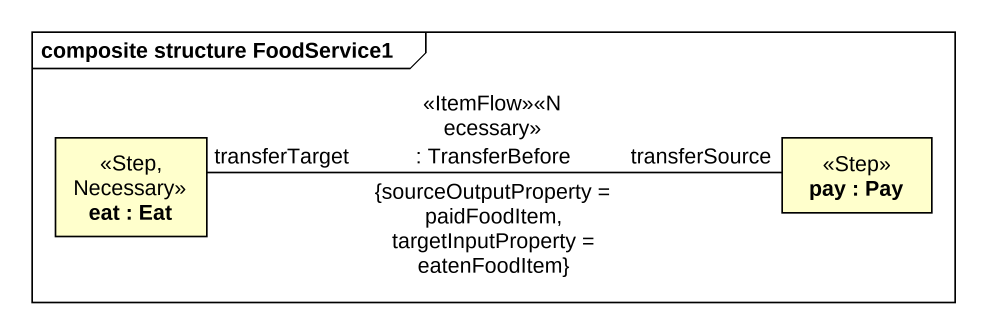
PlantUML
@startuml
mainframe composite structure FoodService1
rectangle "eat : Eat" as eat <<Step, Necessary>>
rectangle "pay : Pay" as pay <<Step>>
pay "transferSource" -left- "transferTarget" eat : <<ItemFlow>><<Necessary>>\n: TransferBefore\n{sourceOutputProperty = paidFoodItem, targetInputProperty = eatenFoodItem}
@enduml
